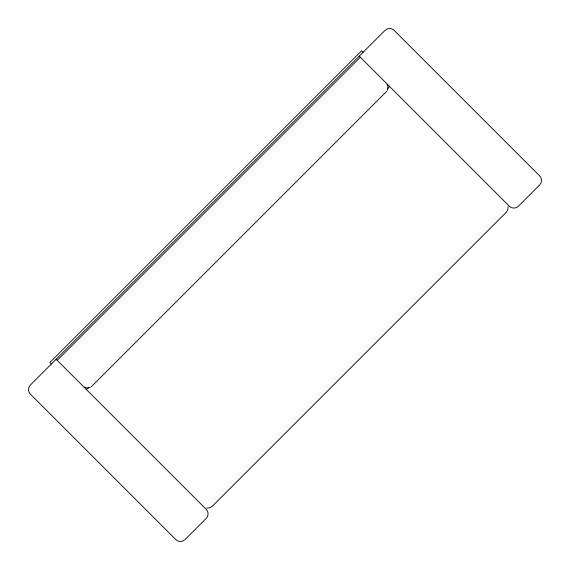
<?xml version="1.0" encoding="UTF-8"?>
<svg xmlns="http://www.w3.org/2000/svg" width="570" height="570" viewBox="0 0 570 570"><rect width="100%" height="100%" fill="white"/><g stroke="black" fill="none" stroke-linecap="round" stroke-linejoin="round"><path stroke-width="0.85" d="M30.039 385.398C27.873 387.828 28.037 391.868 30.381 394.119L175.881 539.619C178.253 542.106 182.599 542.106 184.972 539.619L206.19 518.401C208.542 516.149 208.698 512.102 206.532 509.673M386.745 91.3L91.3 386.745M30.381 385.028L385.028 30.381M57.207 360.326L360.326 57.207M86.462 389.574L88.343 387.685M387.685 88.343L389.574 86.462M385.398 30.039C387.828 27.873 391.868 28.037 394.119 30.381L539.619 175.881C542.106 178.253 542.106 182.599 539.619 184.972L518.401 206.19C516.149 208.542 512.102 208.698 509.673 206.532M206.696 508.077L209.696 507.841L212.254 506.274L506.274 212.254L507.841 209.696L508.077 206.696M83.341 386.432L56.145 359.264M363.126 52.29L361.608 50.773L49.854 362.52L51.371 364.038M359.264 56.145L386.432 83.341M386.887 83.769L509.302 206.19M83.769 386.887L206.19 509.302M90.438 387.272A6.427 6.427 0 0 1 84.16 387.023M387.023 84.16A6.427 6.427 0 0 1 387.272 90.438"/></g></svg>
